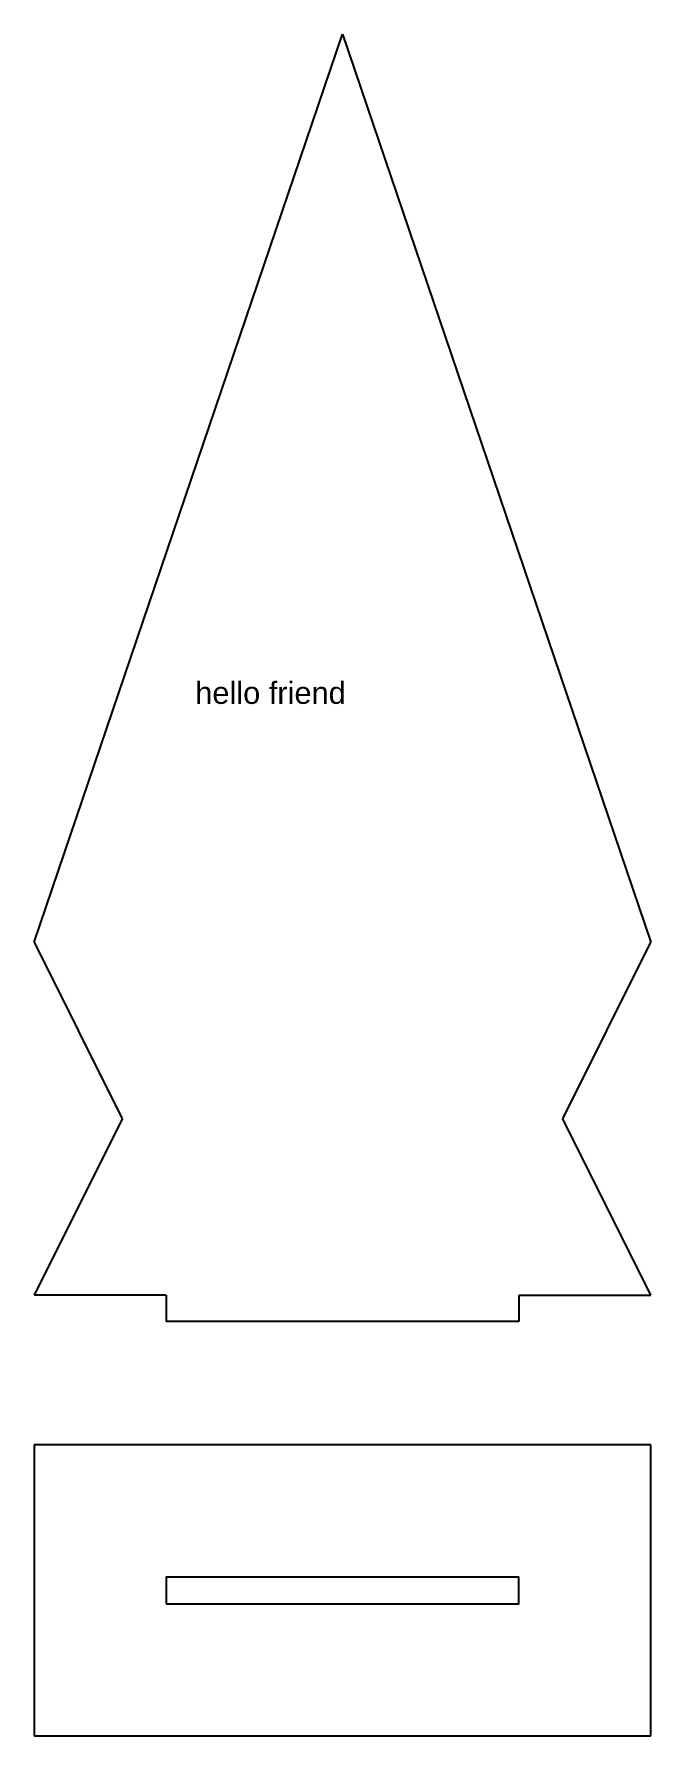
# Model space of a CAD drawing. Header units: millimetres. Extents: x 0 to 70, y 0 to 193.
import ezdxf

# ---------------------------------------------------------------- set-up
doc = ezdxf.new("R2010")
doc.units = ezdxf.units.MM
doc.styles.get("Standard").update_dxf_attribs({"font": 'arial.ttf'})

msp = doc.modelspace()

# ---------------------------------------------------------------- linework, layer by layer
at = {"color": 1, "ltscale": 0.001}
for p, q in [((0, 90), (35, 193)), ((35, 193), (70, 90)), ((0, 90), (10, 70)), ((60, 70), (70, 90)), ((10, 70), (0, 50)), ((70, 50), (60, 70)), ((15, 50), (0, 50)), ((15, 50), (15, 47)), ((55, 50), (55, 47)), ((55, 50), (70, 50)), ((55, 47), (15, 47)), ((70, 33), (0, 33)), ((0, 33), (0, 0)), ((70, 0), (70, 33)), ((0, 0), (70, 0))]:
    msp.add_line(p, q, dxfattribs=at)
msp.add_lwpolyline([(15, 15), (55, 15), (55, 18), (15, 18)], close=True, dxfattribs=at)

# ---------------------------------------------------------------- texts
at = {"insert": (18.29, 119.54), "char_height": 2.5, "attachment_point": 1}
msp.add_mtext_dynamic_manual_height_columns('hello friend', width=38.0159, gutter_width=12.5, heights=[0], dxfattribs=at)

doc.saveas('drawing.dxf')
